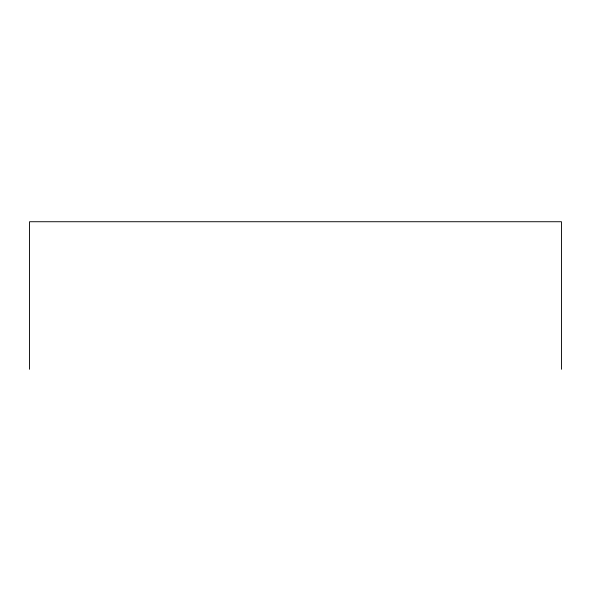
<?xml version="1.0" encoding="UTF-8"?>
<svg xmlns="http://www.w3.org/2000/svg" width="591" height="591" viewBox="0 0 591 591"><rect width="100%" height="100%" fill="white"/><g stroke="black" fill="none" stroke-linecap="round" stroke-linejoin="round"><path stroke-width="0.89" d="M561.45 369.272L561.45 221.728L29.55 221.728L29.55 369.272"/></g></svg>
